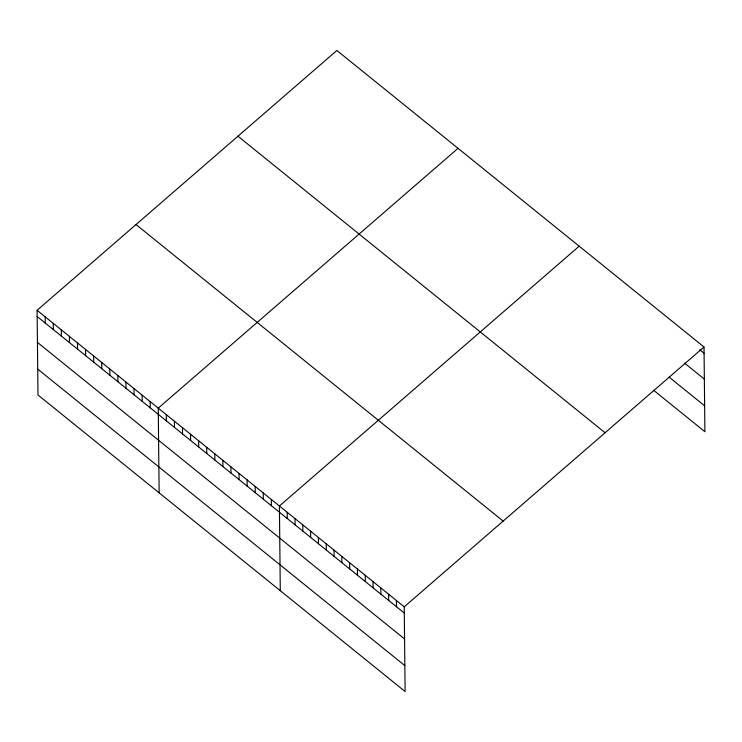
<?xml version="1.0" encoding="UTF-8"?>
<svg xmlns="http://www.w3.org/2000/svg" width="742" height="742" viewBox="0 0 742 742"><rect width="100%" height="100%" fill="white"/><g stroke="black" fill="none" stroke-linecap="round" stroke-linejoin="round"><path stroke-width="1.11" d="M704.01 347.006L404.232 606.826L405.123 691.525L37.99 394.994L37.1 310.295L336.877 50.475L704.01 347.006L704.9 431.705L653.758 390.394M458.037 148.326L158.25 408.146L159.14 492.846M579.187 246.186L279.409 506.007L280.291 590.706M699.743 349.732L704.075 353.238M684.412 363.023L704.353 379.134M669.089 377.103L704.631 405.809M237.95 136.213L605.082 432.753M136.027 224.557L503.159 521.088M37.1 310.295L404.232 606.826M37.165 316.519L404.297 613.059M37.434 342.414L404.566 638.955M37.712 369.099L404.844 665.63M396.432 600.528L396.497 606.752M388.632 594.231L388.697 600.454M380.832 587.924L380.896 594.157M373.022 581.626L373.087 587.849M365.222 575.319L365.287 581.552M357.421 569.021L357.486 575.254M349.621 562.724L349.686 568.947M341.821 556.417L341.886 562.649M334.021 550.119L334.085 556.342M326.22 543.812L326.285 550.045M318.411 537.514L318.476 543.747M310.61 531.216L310.675 537.44M302.81 524.909L302.875 531.142M295.01 518.612L295.075 524.835M287.21 512.305L287.275 518.537M271.331 499.487L271.396 505.71M263.252 492.957L263.317 499.19M255.174 486.437L255.239 492.66M247.095 479.916L247.16 486.14M239.026 473.387L239.091 479.62M230.947 466.866L231.012 473.09M222.869 460.337L222.934 466.57M214.79 453.816L214.855 460.049M206.712 447.296L206.777 453.52M198.643 440.767L198.708 446.999M190.564 434.246L190.629 440.47M182.486 427.726L182.551 433.949M174.407 421.196L174.472 427.429M166.329 414.676L166.394 420.899M150.181 401.626L150.246 407.859M142.102 395.106L142.167 401.329M134.024 388.576L134.089 394.809M125.945 382.056L126.01 388.279M117.867 375.535L117.932 381.759M109.788 369.006L109.853 375.239M101.719 362.486L101.784 368.709M93.64 355.956L93.705 362.189M85.562 349.436L85.627 355.668M77.483 342.915L77.548 349.139M69.405 336.386L69.47 342.618M61.326 329.865L61.401 336.089M53.257 323.345L53.322 329.569M45.179 316.815L45.243 323.048"/></g></svg>
